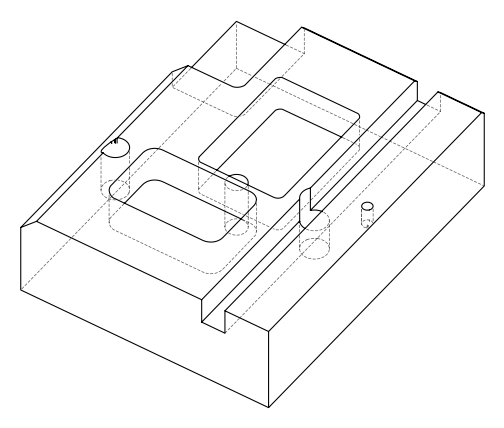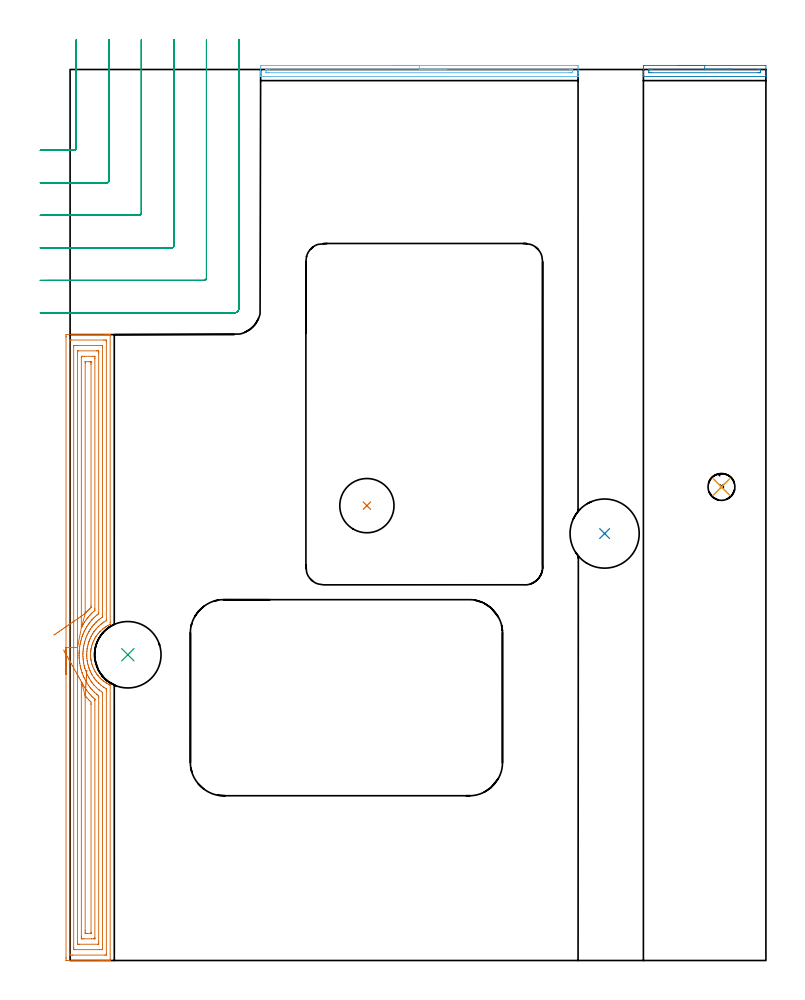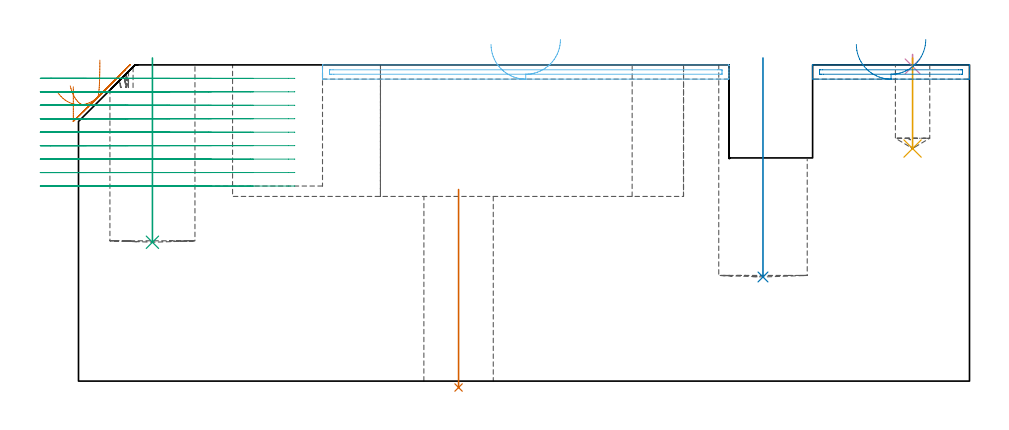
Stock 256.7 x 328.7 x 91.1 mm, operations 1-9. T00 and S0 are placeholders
(PLAN: 12 operations, 8 tool changes, 87.1 min)
(1 INDEXABLE_INSERT_DRILL_THROUGH_HOLE_FROM_SOLID | STEP1HOLE | NXT0302_011 | 0.24 min | 28591 mm3)
(2 INDEXABLE_INSERT_DRILL_BLIND_HOLE_FROM_SOLID | STEP1POCKET | NXT0302_022 | 0.25 min | 31028 mm3)
(3 INDEXABLE_INSERT_DRILL_BLIND_HOLE_FROM_SOLID_1 | STEP1POCKET_2 | NXT0302_020 | 0.21 min | 23937 mm3)
(4 SPOT_DRILL | STEP1POCKET_1 | NXT0321_9005460120000 | 0.03 min | 2 mm3)
(5 DRILL_BLIND_HOLE_INTO_CENTER | STEP1POCKET_1 | UGT0301_494 | 0.11 min | 1698 mm3)
(6 AREA_MILL | FG_CHAMFER_SURFACE | UGT0205_001 | 2.04 min | 1032 mm3)
(7 AREA_MILL_1 | FG_CHAMFER_SURFACE_1 | UGT0205_001 | 11.36 min | 31311 mm3)
(8 AREA_MILL_2 | FG_CHAMFER_SURFACE_2 | UGT0205_001 | 0.89 min | 406 mm3)
(9 MILL_CORNER_NOTCH_RECTANGULAR | CORNER_NOTCH_RECTANGULAR | NXT0201_012 | Follow Part, ap 4, ae 75% | 13.7 min | 238237 mm3)
(10 MILL_RECTANGULAR_POCKET | POCKET_RECTANGULAR_STRAIGHT | NXT0201_011 | Follow Part, ap 3, ae 75% | 33.29 min | 403320 mm3)
(11 MILL_RECTANGULAR_POCKET_1 | POCKET_RECTANGULAR_STRAIGHT_1 | NXT0201_012 | Follow Part, ap 4, ae 75% | 14.33 min | 310531 mm3)
(12 MILL_RECTANGULAR_SLOT | SLOT_RECTANGULAR | NXT0201_012 | Follow Part, ap 4, ae 75% | 10.63 min | 199462 mm3)
(TOOL NXT0302_011 | Index. Insert Drill 20mm [880-D2000L25-05] | D20 PA176 FL100 Z2)
(TOOL NXT0302_022 | Index. Insert Drill 25.5mm [880-D2550L25-03] | D25.5 PA176 FL77 Z2)
(TOOL NXT0302_020 | Index. Insert Drill 24.5mm [880-D2450L25-03] | D24.5 PA176 FL74 Z2)
(TOOL NXT0321_9005460120000 | NC Spot Drill, 142deg, 12mm, Carbide, Uncoated | D12 PA142 FL30 Z2)
(TOOL UGT0301_494 | Carbide Drill 9.9 mm | D9.9 PA118 FL87 Z2)
(TOOL UGT0205_001 | Chamfer Mill 20 x 3 x 45 deg. | D20 FL50 Z2)
(TOOL NXT0201_012 | ENDMILL 16mm [2P460-1600-NA 1630] | D16 FL38 Z6)
(TOOL NXT0201_011 | ENDMILL 12mm [2P460-1200-NA 1630] | D12 FL38 Z6)
(OP 1 INDEXABLE_INSERT_DRILL_THROUGH_HOLE_FROM_SOLID)
G17 G21 G94 G90
T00 M6
G54
G17 G0 G90 X109.5 Y167.8 S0 M3
G43 Z101.1 H1
G94 G81 G98 Z-1.849 F250. R55.2
G80
M5
M2
(OP 2 INDEXABLE_INSERT_DRILL_BLIND_HOLE_FROM_SOLID)
G17 G21 G94 G90
T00 M6
G54
G17 G0 G90 X197.2 Y157.5 S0 M3
G43 Z101.1 H1
G94 G81 G98 Z30. F250. R93.1
G80
M5
M2
(OP 3 INDEXABLE_INSERT_DRILL_BLIND_HOLE_FROM_SOLID_1)
G17 G21 G94 G90
T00 M6
G54
G17 G0 G90 X21.3 Y112.8 S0 M3
G43 Z101.1 H1
G94 G81 G98 Z40. F250. R93.1
G80
M5
M2
(OP 4 SPOT_DRILL)
G17 G21 G94 G90
T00 M6
G54
G17 G0 G90 X240.3 Y174.7 S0 M3
G43 Z101.1 H0
G94 G81 G98 Z90.674 F250. R94.1
G80
M5
M2
(OP 5 DRILL_BLIND_HOLE_INTO_CENTER)
G17 G21 G94 G90
T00 M6
G54
G17 G0 G90 X240.3 Y174.7 S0 M3
G43 Z101.1 H0
G94 G81 G98 Z67. F250. R93.1
G80
M5
M2
(OP 6 AREA_MILL)
G17 G21 G94 G90
T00 M6
G54
G17 G0 G90 X118.85 Y330.2 S1061 M3
G43 Z101.1 H0
Z97.
G94 G1 X118.888 Z96.128 F250.
X119.002 Z95.263
X119.191 Z94.412
X119.453 Z93.58
X119.787 Z92.774
X120.19 Z92.
X120.658 Z91.264
X121.19 Z90.572
X121.779 Z89.929
X122.422 Z89.34
X123.114 Z88.808
X123.85 Z88.34
X124.624 Z87.937
X125.43 Z87.603
X126.262 Z87.341
X127.113 Z87.152
X127.978 Z87.038
X128.85 Z87.
X186.806
X187.118 Y330.198
X187.39 Y330.192 Z87.003
X187.4 Y329.892 Z87.302
Y329.311 Z87.887
Y329.021 Z88.175
Y328.439 Z88.757
Y328.15 Z89.046
Y327.571 Z89.628
Y327.279 Z89.92
Y326.304 Z90.895
X187.398 Y326.201 Z90.991
X187.39 Y326.103 Z91.088
X187.252 Y326.1 Z91.1
X70.448
X70.31 Y326.103 Z91.088
X70.302 Y326.201 Z90.991
X70.3 Y326.304 Z90.895
Y327.279 Z89.92
Y327.571 Z89.628
Y328.15 Z89.046
Y328.439 Z88.757
Y329.021 Z88.175
Y329.311 Z87.887
X70.304 Y329.892 Z87.302
X70.31 Y330.192 Z87.003
X70.582 Y330.198 Z87.
X70.894 Y330.2
X128.85
Y328.786 Z88.414
X184.372
X185.023 Y328.784 Z88.416
X185.267 Y328.782 Z88.418
X185.36 Y328.779 Z88.421
X185.391 Y328.771 Z88.429
X185.393 Y328.754 Z88.446
X185.398 Y328.654 Z88.546
X185.399 Y328.15 Z89.05
Y327.782 Z89.418
X185.395 Y327.659 Z89.541
X185.39 Y327.561 Z89.639
X185.38 Y327.521 Z89.679
X185.347 Y327.52 Z89.68
X185.023 Y327.516 Z89.684
X184.781 Y327.515 Z89.685
X184.131 Y327.514 Z89.686
X73.328
X72.677 Y327.516 Z89.684
X72.433 Y327.518 Z89.682
X72.34 Y327.521 Z89.679
X72.309 Y327.529 Z89.671
X72.307 Y327.546 Z89.654
X72.302 Y327.646 Z89.554
X72.3 Y328.15 Z89.05
X72.301 Y328.518 Z88.682
X72.305 Y328.641 Z88.559
X72.31 Y328.739 Z88.461
X72.32 Y328.779 Z88.421
X72.353 Y328.78 Z88.42
X72.677 Y328.784 Z88.416
X72.919 Y328.785 Z88.415
X73.569 Y328.786 Z88.414
X128.85
X129.722 Z88.452
X130.586 Z88.566
X131.438 Z88.755
X132.27 Z89.017
X133.076 Z89.351
X133.85 Z89.754
X134.586 Z90.223
X135.278 Z90.754
X135.921 Z91.343
X136.51 Z91.986
X137.042 Z92.678
X137.51 Z93.414
X137.913 Z94.188
X138.247 Z94.994
X138.509 Z95.826
X138.698 Z96.678
X138.812 Z97.543
X138.85 Z98.414
G0 Z101.1
M5
M2
(OP 7 AREA_MILL_1)
G17 G21 G94 G90
T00 M6
G54
G17 G0 G90 X-1.5 Y105.45 S1061 M3
G43 Z101.1 H0
Z84.8
G94 G1 Y105.488 Z83.928 F250.
Y105.602 Z83.064
Y105.791 Z82.212
Y106.053 Z81.38
Y106.387 Z80.574
Y106.79 Z79.8
Y107.258 Z79.064
Y107.79 Z78.372
Y108.379 Z77.729
Y109.022 Z77.14
Y109.714 Z76.608
Y110.45 Z76.14
Y111.224 Z75.737
Y112.03 Z75.403
Y112.862 Z75.141
Y113.714 Z74.952
Y114.578 Z74.838
Y115.45 Z74.8
Y229.966
X-1.499 Y230.278 Z74.801
X-1.494 Y230.854 Z74.804
X-1.492 Y230.892 Z74.806
X-0.92 Y230.9 Z75.377
X11.548 Z87.843
X12.981 Z89.277
X13.33 Z89.625
X14.027 Z90.326
X14.347 Z90.646
X14.749 Y230.893 Z91.041
X14.797 Y230.89 Z91.088
X14.8 Y230.725 Z91.1
Y124.833
X14.793 Y123.981 Z91.093
X14.666 Y123.919 Z90.964
X13.91 Y123.53 Z90.209
X13.494 Y123.293 Z89.791
X13.33 Y123.192 Z89.625
X13.114 Y123.06 Z89.414
X13.081 Y123.04 Z89.381
X13.025 Y123.002 Z89.323
X12.884 Y122.901 Z89.18
X12.667 Y122.748 Z88.966
X12.577 Y122.684 Z88.877
X12.138 Y122.352 Z88.437
X11.994 Y122.233 Z88.292
X11.889 Y122.147 Z88.187
X11.253 Y121.565 Z87.55
X11.103 Y121.414 Z87.398
X10.941 Y121.254 Z87.239
X10.549 Y120.812 Z86.846
X10.366 Y120.606 Z86.665
X10.167 Y120.361 Z86.466
X9.841 Y119.918 Z86.139
X9.767 Y119.812 Z86.065
X9.528 Y119.468 Z85.826
X9.48 Y119.396 Z85.778
X9.236 Y118.988 Z85.533
X9.052 Y118.659 Z85.352
X9.005 Y118.575 Z85.305
X8.787 Y118.131 Z85.085
X8.656 Y117.868 Z84.956
X8.593 Y117.741 Z84.893
X8.568 Y117.684 Z84.868
X8.55 Y117.64 Z84.85
X8.39 Y117.237 Z84.687
X8.225 Y116.79 Z84.523
X8.081 Y116.344 Z84.38
X7.96 Y115.897 Z84.256
X7.901 Y115.642 Z84.199
X7.859 Y115.45 Z84.154
X7.783 Y115.123 Z84.082
X7.756 Y115.003 Z84.055
X7.707 Y114.752 Z84.007
X7.646 Y114.25 Z83.943
X7.638 Y114.178 Z83.934
X7.63 Y114.111 Z83.924
X7.611 Y113.904 Z83.905
X7.588 Y113.664 Z83.883
X7.566 Y113.218 Z83.855
X7.553 Y112.771 Z83.847
X7.555 Y112.714 Z83.849
X7.556 Y112.669
X7.559 Y112.608 Z83.848
X7.561 Y112.508 Z83.853
X7.567 Y112.325 Z83.857
X7.587 Y111.929 Z83.885
X7.59 Y111.878 Z83.888
X7.634 Y111.429 Z83.927
X7.667 Y111.139 Z83.966
X7.685 Y111.008 Z83.985
X7.707 Y110.848 Z84.007
X7.771 Y110.512 Z84.07
X7.862 Y110.092 Z84.158
X7.928 Y109.816 Z84.227
X7.97 Y109.646 Z84.269
X8.105 Y109.18 Z84.404
X8.209 Y108.865 Z84.506
X8.245 Y108.753 Z84.543
X8.412 Y108.305 Z84.711
X8.596 Y107.854 Z84.894
X8.877 Y107.292 Z85.174
X9.041 Y106.961 Z85.339
X9.121 Y106.816 Z85.421
X9.251 Y106.583 Z85.551
X9.357 Y106.408 Z85.656
X9.48 Y106.205 Z85.779
X9.566 Y106.075 Z85.864
X9.767 Y105.788 Z86.066
X9.882 Y105.624 Z86.181
X10.171 Y105.236 Z86.471
X10.212 Y105.182 Z86.511
X10.244 Y105.142 Z86.543
X10.366 Y104.993 Z86.665
X10.996 Y104.289 Z87.293
X11.103 Y104.181 Z87.4
X11.253 Y104.031 Z87.55
X11.627 Y103.684 Z87.925
X11.873 Y103.467 Z88.173
X11.954 Y103.396 Z88.254
X12.138 Y103.247 Z88.438
X12.439 Y103.02 Z88.738
X12.577 Y102.916 Z88.876
X13.025 Y102.599 Z89.323
X13.169 Y102.503 Z89.467
X13.33 Y102.405 Z89.628
X13.537 Y102.279 Z89.836
X13.684 Y102.195 Z89.983
X13.91 Y102.066 Z90.21
X14.171 Y101.93 Z90.471
X14.351 Y101.836 Z90.651
X14.567 Y101.731 Z90.865
X14.666 Y101.683 Z90.961
X14.791 Y101.62 Z91.09
X14.795 Y101.611 Z91.094
X14.8 Y101.599 Z91.1
Y0.175
X14.797 Y0.01 Z91.088
X14.75 Y0.007 Z91.041
X14.346 Y0. Z90.646
X14.026 Z90.326
X13.33 Z89.625
X12.091 Z88.388
X11.548 Z87.843
X10.929 Z87.224
X-0.92 Y0.001 Z75.377
X-1.153 Y0.003 Z75.145
X-1.492 Y0.008 Z74.806
X-1.494 Y0.046 Z74.804
X-1.499 Y0.622 Z74.801
X-1.5 Y1.203 Z74.8
Y115.45
X-0.086 Z76.214
Y228.547
X-0.085 Y228.604 Z76.215
X-0.081 Y228.716 Z76.219
X-0.074 Y228.89 Z76.226
X-0.03 Y228.892 Z76.27
X0.455 Y228.899 Z76.755
X12.439 Z88.739
X12.925 Y228.897 Z89.225
X13.33 Y228.89 Z89.63
X13.379 Y228.877 Z89.679
X13.386 Y228.491 Z89.686
X13.385 Y125.614 Z89.685
X13.383 Y125.501 Z89.683
X13.38 Y125.427 Z89.68
X13.376 Y125.392 Z89.676
X13.37 Y125.386 Z89.67
X13.33 Y125.359 Z89.63
X12.454 Y124.833 Z88.754
X12.443 Y124.825 Z88.743
X11.929 Y124.451 Z88.229
X11.548 Y124.169 Z87.848
X11.419 Y124.069 Z87.719
X11.26 Y123.939 Z87.56
X10.94 Y123.656 Z87.24
X10.658 Y123.399 Z86.958
X10.476 Y123.228 Z86.776
X10.288 Y123.046 Z86.588
X10.034 Y122.778 Z86.334
X9.767 Y122.486 Z86.067
X9.611 Y122.309 Z85.911
X9.476 Y122.152 Z85.776
X9.209 Y121.819 Z85.509
X8.877 Y121.379 Z85.177
X8.826 Y121.309 Z85.126
X8.79 Y121.258 Z85.09
X8.466 Y120.777 Z84.766
X8.215 Y120.365 Z84.515
X7.986 Y119.966 Z84.286
X7.815 Y119.643 Z84.115
X7.727 Y119.471 Z84.027
X7.521 Y119.044 Z83.821
X7.305 Y118.578 Z83.605
X7.268 Y118.491 Z83.568
X7.243 Y118.43 Z83.543
X7.095 Y118.051 Z83.395
X6.998 Y117.782 Z83.298
X6.964 Y117.684 Z83.264
X6.781 Y117.106 Z83.081
X6.694 Y116.79 Z82.994
X6.594 Y116.4 Z82.894
X6.48 Y115.897 Z82.78
X6.401 Y115.542 Z82.701
X6.319 Y115.118 Z82.619
X6.31 Y115.056 Z82.61
X6.303 Y115.003 Z82.603
X6.292 Y114.915 Z82.592
X6.205 Y114.155 Z82.505
X6.201 Y114.113 Z82.501
X6.15 Y113.271 Z82.45
X6.148 Y113.216 Z82.448
X6.143 Y112.804 Z82.443
X6.148 Y112.38 Z82.448
X6.15 Y112.322 Z82.45
X6.205 Y111.429 Z82.505
X6.311 Y110.535 Z82.611
X6.318 Y110.478 Z82.618
X6.33 Y110.41 Z82.63
X6.486 Y109.642 Z82.786
X6.571 Y109.274 Z82.871
X6.709 Y108.748 Z83.009
X6.928 Y108.022 Z83.228
X6.986 Y107.854 Z83.286
X7.095 Y107.553 Z83.395
X7.261 Y107.127 Z83.561
X7.289 Y107.058 Z83.589
X7.331 Y106.961 Z83.631
X7.531 Y106.524 Z83.831
X7.761 Y106.067 Z84.061
X7.986 Y105.636 Z84.286
X8.188 Y105.275 Z84.488
X8.248 Y105.174 Z84.548
X8.729 Y104.428 Z85.029
X8.833 Y104.28 Z85.133
X8.877 Y104.221 Z85.177
X9.235 Y103.749 Z85.535
X9.533 Y103.386 Z85.833
X9.767 Y103.124 Z86.067
X10.352 Y102.493 Z86.652
X10.658 Y102.201 Z86.958
X11.34 Y101.599 Z87.64
X11.548 Y101.436 Z87.848
X12.197 Y100.949 Z88.497
X12.439 Y100.781 Z88.739
X12.552 Y100.706 Z88.852
X13.33 Y100.231 Z89.63
X13.379 Y100.2 Z89.679
X13.386 Y99.812 Z89.686
Y2.353
X13.385 Y2.296 Z89.685
X13.381 Y2.184 Z89.681
X13.374 Y2.01 Z89.674
X13.33 Y2.008 Z89.63
X12.845 Y2.001 Z89.145
X0.861 Z77.161
X0.375 Y2.003 Z76.675
X-0.03 Y2.01 Z76.27
X-0.079 Y2.023 Z76.221
X-0.086 Y2.409 Z76.214
Y115.45
X1.328 Z77.628
X1.329 Y226.704 Z77.629
X1.33 Y226.81 Z77.63
X1.333 Y226.862 Z77.633
X1.335 Y226.881 Z77.635
X1.362 Y226.89 Z77.662
X1.559 Y226.898 Z77.859
X1.752 Y226.899 Z78.052
X2.447 Y226.9 Z78.747
X11.548 Y226.899 Z87.848
X11.744 Y226.897 Z88.044
X11.874 Y226.892 Z88.174
X11.965 Y226.887 Z88.265
X11.967 Y226.845 Z88.267
X11.969 Y226.704 Z88.269
X11.971 Y226.28 Z88.271
Y127.514
X11.97 Y127.091 Z88.27
X11.967 Y126.855 Z88.267
X11.965 Y126.74 Z88.265
X11.955 Y126.718 Z88.255
X11.548 Y126.426 Z87.848
X11.148 Y126.129 Z87.448
X10.658 Y125.761 Z86.958
X10.639 Y125.746 Z86.939
X10.615 Y125.726 Z86.915
X10.166 Y125.327 Z86.466
X9.767 Y124.969 Z86.067
X9.697 Y124.903 Z85.997
X9.624 Y124.833 Z85.924
X9.257 Y124.451 Z85.557
X8.877 Y124.041 Z85.177
X8.828 Y123.988 Z85.128
X8.786 Y123.939 Z85.086
X8.422 Y123.502 Z84.722
X8.062 Y123.046 Z84.362
X8.029 Y123.002 Z84.329
X7.986 Y122.943 Z84.286
X7.661 Y122.478 Z83.961
X7.439 Y122.152 Z83.739
X7.306 Y121.941 Z83.606
X7.095 Y121.596 Z83.395
X6.972 Y121.382 Z83.272
X6.904 Y121.258 Z83.204
X6.662 Y120.799 Z82.962
X6.443 Y120.365 Z82.743
X6.365 Y120.204 Z82.665
X6.205 Y119.861 Z82.505
X6.087 Y119.59 Z82.387
X6.038 Y119.471 Z82.338
X5.837 Y118.947 Z82.137
X5.701 Y118.578 Z82.001
X5.606 Y118.285 Z81.906
X5.418 Y117.684 Z81.718
X5.395 Y117.603 Z81.695
X5.314 Y117.301 Z81.614
X5.215 Y116.89 Z81.515
X5.192 Y116.79 Z81.492
X5.055 Y116.156 Z81.355
X5.005 Y115.897 Z81.305
X4.922 Y115.396 Z81.222
X4.875 Y115.003 Z81.175
X4.83 Y114.596 Z81.13
X4.788 Y114.11 Z81.088
X4.765 Y113.766 Z81.065
X4.738 Y113.216 Z81.038
X4.731 Y112.908 Z81.031
X4.739 Y112.322 Z81.039
X4.755 Y111.989 Z81.055
X4.792 Y111.429 Z81.092
X4.825 Y111.026 Z81.125
X4.883 Y110.535 Z81.183
X4.949 Y110.008 Z81.249
X5.018 Y109.642 Z81.318
X5.167 Y108.896 Z81.467
X5.201 Y108.748 Z81.501
X5.314 Y108.294 Z81.614
X5.438 Y107.854 Z81.738
X5.491 Y107.677 Z81.791
X5.723 Y106.961 Z82.023
X5.967 Y106.305 Z82.267
X6.066 Y106.067 Z82.366
X6.205 Y105.747 Z82.505
X6.479 Y105.174 Z82.779
X6.751 Y104.625 Z83.051
X6.941 Y104.28 Z83.241
X7.095 Y104.009 Z83.395
X7.491 Y103.386 Z83.791
X7.687 Y103.089 Z83.987
X7.986 Y102.664 Z84.286
X8.113 Y102.493 Z84.413
X8.571 Y101.906 Z84.871
X8.841 Y101.599 Z85.141
X8.877 Y101.561 Z85.177
X9.691 Y100.706 Z85.991
X9.767 Y100.633 Z86.067
X10.492 Y99.979 Z86.792
X10.658 Y99.839 Z86.958
X10.691 Y99.812 Z86.991
X11.548 Y99.18 Z87.848
X11.901 Y98.918 Z88.201
X11.965 Y98.86 Z88.265
X11.967 Y98.812 Z88.267
X11.969 Y98.706 Z88.269
X11.971 Y98.494 Z88.271
Y4.196
X11.97 Y4.09 Z88.27
X11.967 Y4.038 Z88.267
X11.965 Y4.019 Z88.265
X11.938 Y4.01 Z88.238
X11.741 Y4.002 Z88.041
X11.548 Y4.001 Z87.848
X10.853 Y4. Z87.153
X1.752 Y4.001 Z78.052
X1.556 Y4.003 Z77.856
X1.426 Y4.008 Z77.726
X1.335 Y4.013 Z77.635
X1.333 Y4.055 Z77.633
X1.331 Y4.196 Z77.631
X1.329 Y4.62 Z77.629
X1.328 Y115.45 Z77.628
X2.743 Z79.043
Y224.023
X2.745 Y224.814 Z79.045
X2.747 Y224.868 Z79.047
X2.749 Y224.888 Z79.049
X2.769 Y224.891 Z79.069
X2.877 Y224.896 Z79.177
X3.096 Y224.899 Z79.396
X9.767 Y224.9 Z86.067
X10.211 Y224.899 Z86.511
X10.424 Y224.896 Z86.724
X10.53 Y224.892 Z86.83
X10.551 Y224.89 Z86.851
X10.553 Y224.874 Z86.853
X10.555 Y224.833 Z86.855
X10.557 Y224.124 Z86.857
Y224.023
X10.556 Y128.407 Z86.856
X10.551 Y128.012 Z86.851
X10.55 Y127.967 Z86.85
X10.52 Y127.94 Z86.82
X10.458 Y127.888 Z86.758
X10.361 Y127.811 Z86.661
X9.979 Y127.514 Z86.279
X9.863 Y127.417 Z86.163
X9.767 Y127.335 Z86.067
X9.389 Y126.999 Z85.689
X8.967 Y126.62 Z85.267
X8.92 Y126.576 Z85.22
X8.877 Y126.533 Z85.177
X8.48 Y126.124 Z84.78
X8.104 Y125.726 Z84.404
X8.048 Y125.664 Z84.348
X7.986 Y125.593 Z84.286
X7.639 Y125.181 Z83.939
X7.35 Y124.833 Z83.65
X7.238 Y124.69 Z83.538
X7.095 Y124.501 Z83.395
X6.86 Y124.176 Z83.16
X6.692 Y123.939 Z82.992
X6.495 Y123.648 Z82.795
X6.205 Y123.203 Z82.505
X6.144 Y123.106 Z82.444
X6.108 Y123.046 Z82.408
X5.821 Y122.537 Z82.121
X5.609 Y122.152 Z81.909
X5.507 Y121.958 Z81.807
X5.314 Y121.577 Z81.614
X5.21 Y121.363 Z81.51
X5.161 Y121.258 Z81.461
X4.933 Y120.747 Z81.233
X4.774 Y120.365 Z81.074
X4.675 Y120.113 Z80.975
X4.429 Y119.471 Z80.729
X4.423 Y119.457 Z80.723
X4.216 Y118.786 Z80.516
X4.155 Y118.578 Z80.455
X4.019 Y118.09 Z80.319
X3.917 Y117.684 Z80.217
X3.843 Y117.373 Z80.143
X3.712 Y116.79 Z80.012
X3.682 Y116.641 Z79.982
X3.546 Y115.897 Z79.846
X3.544 Y115.886 Z79.844
X3.533 Y115.818 Z79.833
X3.448 Y115.088 Z79.748
X3.439 Y115.003 Z79.739
X3.385 Y114.413 Z79.685
X3.373 Y114.27 Z79.673
X3.363 Y114.11 Z79.663
X3.334 Y113.589 Z79.634
X3.326 Y113.424 Z79.626
X3.32 Y113.216 Z79.62
X3.318 Y113.046 Z79.618
X3.319 Y112.537 Z79.619
X3.324 Y112.322 Z79.624
X3.347 Y111.767 Z79.647
X3.355 Y111.608 Z79.655
X3.368 Y111.429 Z79.668
X3.421 Y110.751 Z79.721
X3.432 Y110.637 Z79.732
X3.443 Y110.535 Z79.743
X3.533 Y109.788 Z79.833
X3.552 Y109.642 Z79.852
X3.555 Y109.619 Z79.855
X3.726 Y108.748 Z80.026
X3.776 Y108.504 Z80.076
X3.929 Y107.854 Z80.229
X4.07 Y107.316 Z80.37
X4.174 Y106.961 Z80.474
X4.423 Y106.15 Z80.723
X4.451 Y106.067 Z80.751
X4.467 Y106.024 Z80.767
X4.8 Y105.174 Z81.1
X5.084 Y104.511 Z81.384
X5.193 Y104.28 Z81.493
X5.314 Y104.032 Z81.614
X5.647 Y103.386 Z81.947
X6.052 Y102.646 Z82.352
X6.149 Y102.493 Z82.449
X6.205 Y102.407 Z82.505
X6.741 Y101.599 Z83.041
X7.095 Y101.106 Z83.395
X7.405 Y100.706 Z83.705
X7.663 Y100.385 Z83.963
X7.986 Y100.016 Z84.286
X8.171 Y99.812 Z84.471
X8.877 Y99.076 Z85.177
X9.039 Y98.918 Z85.339
X9.767 Y98.268 Z86.067
X9.897 Y98.155 Z86.197
X10.055 Y98.025 Z86.355
X10.55 Y97.622 Z86.85
X10.556 Y97.233 Z86.856
X10.557 Y97.131 Z86.857
Y6.877
X10.555 Y6.086 Z86.855
X10.553 Y6.032 Z86.853
X10.551 Y6.012 Z86.851
X10.531 Y6.009 Z86.831
X10.422 Y6.004 Z86.722
X10.204 Y6.001 Z86.504
X3.533 Y6. Z79.833
X3.089 Y6.001 Z79.389
X2.876 Y6.004 Z79.176
X2.77 Y6.008 Z79.07
X2.749 Y6.01 Z79.049
X2.747 Y6.026 Z79.047
X2.745 Y6.067 Z79.045
X2.743 Y6.776 Z79.043
Y6.877
Y115.45
X4.164 Y122.774 Z80.464
X4.16 Y122.91 Z80.46
X4.158 Y123.046 Z80.458
X4.157 Y123.194 Z80.457
Y123.313
Y222.503
X4.159 Y222.771 Z80.459
X4.161 Y222.847 Z80.461
X4.164 Y222.886 Z80.464
X4.177 Y222.89 Z80.477
X4.258 Y222.895 Z80.558
X4.423 Y222.898 Z80.723
X4.652 Y222.9 Z80.952
X5.314 Z81.614
X8.215 Z84.515
X8.877 Y222.899 Z85.177
X9.109 Y222.897 Z85.409
X9.135 Y222.89 Z85.435
X9.138 Y222.885 Z85.438
X9.14 Y222.865 Z85.44
X9.143 Y222.236 Z85.443
Y221.969
Y129.927
X9.14 Y129.301 Z85.44
X9.138 Y129.212 Z85.438
X9.135 Y129.147 Z85.435
X9.082 Y129.098 Z85.382
X8.877 Y128.911 Z85.177
X8.612 Y128.673 Z84.912
X8.318 Y128.407 Z84.618
X8.147 Y128.246 Z84.447
X7.986 Y128.088 Z84.286
X7.702 Y127.798 Z84.002
X7.429 Y127.514 Z83.729
X7.269 Y127.339 Z83.569
X7.095 Y127.144 Z83.395
X6.853 Y126.863 Z83.153
X6.648 Y126.62 Z82.948
X6.45 Y126.374 Z82.75
X6.205 Y126.06 Z82.505
X6.062 Y125.87 Z82.362
X5.957 Y125.726 Z82.257
X5.692 Y125.347 Z81.992
X5.337 Y124.833 Z81.637
X5.328 Y124.819 Z81.628
X5.314 Y124.797 Z81.614
X4.992 Y124.262 Z81.292
X4.801 Y123.939 Z81.101
X4.665 Y123.697 Z80.965
X4.423 Y123.256 Z80.723
X4.257 Y122.937 Z80.557
X4.222 Y122.874 Z80.522
X4.164 Y122.774 Z80.464
X5.577 Y127.983 Z81.877
X5.576 Y128.019 Z81.876
X5.573 Y128.148 Z81.873
X5.571 Y128.407 Z81.871
Y128.604
Y220.449
X5.573 Y220.767 Z81.873
X5.575 Y220.846 Z81.875
X5.578 Y220.882 Z81.878
X5.583 Y220.89 Z81.883
X5.605 Y220.893 Z81.905
X5.756 Y220.899 Z82.056
X7.095 Z83.395
X7.539 Y220.897 Z83.839
X7.695 Y220.89 Z83.995
X7.722 Y220.881 Z84.022
X7.724 Y220.828 Z84.024
X7.727 Y220.708 Z84.027
X7.728 Y220.449 Z84.028
X7.729 Y219.813 Z84.029
Y131.088
X7.727 Y130.455 Z84.027
X7.724 Y130.324 Z84.024
X7.722 Y130.264 Z84.022
X7.658 Y130.195 Z83.958
X7.372 Y129.917 Z83.672
X7.095 Y129.647 Z83.395
X6.923 Y129.474 Z83.223
X6.756 Y129.301 Z83.056
X6.491 Y129.014 Z82.791
X6.205 Y128.698 Z82.505
X6.068 Y128.544 Z82.368
X5.95 Y128.407 Z82.25
X5.659 Y128.062 Z81.959
X5.632 Y128.032 Z81.932
X5.596 Y127.996 Z81.896
X5.577 Y127.983 Z81.877
X5.003 Y127.589 Z81.352
X4.393 Y127.171 Z80.89
X3.752 Y126.731 Z80.494
X3.085 Y126.274 Z80.167
X2.397 Y125.802 Z79.911
X1.693 Y125.319 Z79.73
X0.979 Y124.83 Z79.623
X0.26 Y124.337 Z79.593
X-0.458 Y123.844 Z79.638
X-1.171 Y123.355 Z79.759
X-1.872 Y122.875 Z79.955
X-2.556 Y122.405 Z80.225
X-3.219 Y121.951 Z80.565
X-3.854 Y121.515 Z80.975
X-4.457 Y121.101 Z81.45
X-5.024 Y120.713 Z81.987
X-5.551 Y120.352 Z82.582
X-6.032 Y120.021 Z83.23
G0 X-2.378 Y114.509 Z85.054
G1 X-2.174 Y114.145 Z84.287
X-1.938 Y113.724 Z83.56
X-1.673 Y113.25 Z82.878
X-1.379 Y112.726 Z82.246
X-1.059 Y112.155 Z81.669
X-0.715 Y111.543 Z81.15
X-0.351 Y110.894 Z80.695
X0.031 Y110.212 Z80.307
X0.428 Y109.504 Z79.988
X0.837 Y108.774 Z79.741
X1.255 Y108.028 Z79.568
X1.679 Y107.272 Z79.47
X2.106 Y106.512 Z79.448
X2.531 Y105.752 Z79.503
X2.953 Y105. Z79.633
X3.368 Y104.26 Z79.837
X3.772 Y103.539 Z80.115
X4.163 Y102.841 Z80.463
X4.224 Y102.734 Z80.524
X4.274 Y102.643 Z80.574
X4.351 Y102.493 Z80.651
X4.423 Y102.356 Z80.723
X4.842 Y101.599 Z81.142
X5.014 Y101.299 Z81.314
X5.314 Y100.823 Z81.614
X5.39 Y100.706 Z81.69
X5.535 Y100.484 Z81.835
X6.009 Y99.812 Z82.309
X6.205 Y99.549 Z82.505
X6.701 Y98.918 Z83.001
X7.095 Y98.463 Z83.395
X7.503 Y98.025 Z83.803
X7.986 Y97.521 Z84.286
X8.394 Y97.131 Z84.694
X8.877 Y96.689 Z85.177
X9.113 Y96.471 Z85.413
X9.136 Y96.441 Z85.436
X9.139 Y96.397 Z85.439
X9.142 Y96.327 Z85.442
X9.143 Y96.237 Z85.443
Y95.97
Y8.397
X9.141 Y8.129 Z85.441
X9.139 Y8.053 Z85.439
X9.136 Y8.014 Z85.436
X9.123 Y8.01 Z85.423
X9.042 Y8.005 Z85.342
X8.877 Y8.002 Z85.177
X8.648 Y8. Z84.948
X7.986 Z84.286
X5.085 Z81.385
X4.423 Y8.001 Z80.723
X4.191 Y8.003 Z80.491
X4.165 Y8.01 Z80.465
X4.162 Y8.015 Z80.462
X4.16 Y8.035 Z80.46
X4.157 Y8.664 Z80.457
Y8.932
Y102.493
X4.158 Y102.613 Z80.458
X4.16 Y102.757 Z80.46
X4.163 Y102.841 Z80.463
X5.577 Y97.625 Z81.877
X5.607 Y97.592 Z81.907
X5.772 Y97.402 Z82.072
X6.006 Y97.131 Z82.306
X6.205 Y96.91 Z82.505
X6.827 Y96.237 Z83.127
X6.959 Y96.1 Z83.259
X7.095 Y95.962 Z83.395
X7.722 Y95.344 Z84.022
X7.727 Y94.71 Z84.027
X7.728 Y94.45 Z84.028
X7.729 Y10.451 Z84.029
X7.727 Y10.133 Z84.027
X7.725 Y10.054 Z84.025
X7.722 Y10.018 Z84.022
X7.717 Y10.01 Z84.017
X7.695 Y10.007 Z83.995
X7.544 Y10.001 Z83.844
X6.205 Z82.505
X5.761 Y10.003 Z82.061
X5.605 Y10.01 Z81.905
X5.578 Y10.019 Z81.878
X5.576 Y10.072 Z81.876
X5.573 Y10.192 Z81.873
X5.572 Y10.451 Z81.872
X5.571 Y11.087 Z81.871
X5.572 Y97.131 Z81.872
X5.574 Y97.539 Z81.874
X5.575 Y97.597 Z81.875
X5.577 Y97.625 Z81.877
X5.63 Y98.491 Z81.969
X5.683 Y99.345 Z82.136
X5.735 Y100.182 Z82.377
X5.786 Y100.995 Z82.69
X5.834 Y101.777 Z83.073
X5.88 Y102.523 Z83.523
X5.924 Y103.227 Z84.036
X5.965 Y103.884 Z84.609
X6.002 Y104.488 Z85.237
X6.036 Y105.036 Z85.915
X6.066 Y105.522 Z86.639
X6.092 Y105.944 Z87.402
X6.114 Y106.297 Z88.199
X6.132 Y106.58 Z89.024
X6.145 Y106.79 Z89.871
X6.153 Y106.926 Z90.733
X6.157 Y106.986 Z91.603
X6.156 Y106.97 Z92.475
G0 Z101.1
M5
M2
(OP 8 AREA_MILL_2)
G17 G21 G94 G90
T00 M6
G54
G17 G0 G90 X224.1 Y330.2 S1061 M3
G43 Z101.1 H0
Z97.
G94 G1 X224.138 Z96.128 F250.
X224.252 Z95.263
X224.441 Z94.412
X224.703 Z93.58
X225.037 Z92.774
X225.44 Z92.
X225.908 Z91.264
X226.44 Z90.572
X227.029 Z89.929
X227.672 Z89.34
X228.364 Z88.808
X229.1 Z88.34
X229.874 Z87.937
X230.68 Z87.603
X231.512 Z87.341
X232.364 Z87.152
X233.228 Z87.038
X234.1 Z87.
X256.208
X256.496 Y330.197 Z87.003
X256.699 Y330.192 Z87.006
X256.7 Y329.119 Z88.08
Y326.408 Z90.791
X256.698 Y326.166 Z91.032
X256.69 Y326.104 Z91.092
X256.65 Y326.1 Z91.1
X211.55
X211.51 Y326.104 Z91.091
X211.5 Y326.169 Z91.029
Y329.99 Z87.209
X211.501 Y330.192 Z87.006
X211.706 Y330.2 Z87.
X234.1
Y328.786 Z88.414
X253.795 Y328.785 Z88.415
X254.44 Y328.783 Z88.417
X254.685 Y328.779 Z88.421
X254.69 Y328.775 Z88.425
X254.697 Y328.767 Z88.433
X254.699 Y328.15 Z89.05
X254.7 Y327.894 Z89.306
X254.697 Y327.637 Z89.563
X254.694 Y327.564 Z89.636
X254.69 Y327.524 Z89.676
X254.679 Y327.521 Z89.679
X254.601 Y327.518 Z89.682
X254.44 Y327.515 Z89.685
X254.2 Y327.514 Z89.686
X253.555
X214.405 Y327.515 Z89.685
X213.76 Y327.517 Z89.683
X213.515 Y327.521 Z89.679
X213.509 Y327.525 Z89.675
X213.503 Y327.533 Z89.667
X213.501 Y328.15 Z89.05
X213.5 Y328.406 Z88.794
X213.503 Y328.663 Z88.537
X213.506 Y328.736 Z88.464
X213.51 Y328.776 Z88.424
X213.521 Y328.779 Z88.421
X213.599 Y328.782 Z88.418
X213.76 Y328.785 Z88.415
X214. Y328.786 Z88.414
X214.645
X234.1
X234.972 Z88.452
X235.836 Z88.566
X236.688 Z88.755
X237.52 Z89.017
X238.326 Z89.351
X239.1 Z89.754
X239.836 Z90.223
X240.528 Z90.754
X241.171 Z91.343
X241.76 Z91.986
X242.292 Z92.678
X242.76 Z93.414
X243.163 Z94.188
X243.497 Z94.994
X243.759 Z95.826
X243.948 Z96.678
X244.062 Z97.543
X244.1 Z98.414
G0 Z101.1
M5
M2
(OP 9 MILL_CORNER_NOTCH_RECTANGULAR)
G17 G21 G94 G90
T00 M6
G54
G17 G0 G90 X-11. Y298.887 S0 M3
G43 Z101.1 H1
Z87.222
G94 G1 X-8. Y298.899 F250.
X-7.746 Y298.9 F500.
X1.505
G3 X2.3 Y299.695 R0.8
G1 Y336.7
Y339.7 F250.
G0 Z101.1
X-11. Y286.883
Z87.222
G1 X-8. Y286.899
X-7.746 Y286.9 F500.
X13.505
G3 X14.3 Y287.695 R0.8
G1 Y336.7
Y339.7 F250.
G0 Z101.1
X-11. Y274.878
Z87.222
G1 X-8. Y274.899
X-7.746 Y274.9 F500.
X25.504
G3 X26.3 Y275.696 R0.8
G1 Y336.7
Y339.7 F250.
G0 Z101.1
X-11. Y262.867
Z87.222
G1 X-8. Y262.899
G2 X-7.746 Y262.9 R24. F500.
G1 X37.504
G3 X38.3 Y263.696 R0.8
G1 Y336.7
Y339.7 F250.
G0 Z101.1
X-10.999 Y250.834
Z87.222
G1 X-8. Y250.897
G2 X-7.746 Y250.9 R12. F500.
G1 X49.504
G3 X50.3 Y251.696 R0.8
G1 Y336.7
Y339.7 F250.
G0 Z101.1
X-10.746 Y238.9
Z87.222
G1 X-7.746
X60.5 F500.
G3 X62.3 Y240.7 R1.8
G1 Y336.7
Y339.7 F250.
G0 Z101.1
X-11. Y298.888
Z83.344
G1 X-8. Y298.9
X-7.773 F500.
X1.505
G3 X2.3 Y299.695 R0.8
G1 Y336.7
Y339.7 F250.
G0 Z101.1
X-11. Y286.885
Z83.344
G1 X-8. Y286.899
X-7.773 Y286.9 F500.
X13.505
G3 X14.3 Y287.695 R0.8
G1 Y336.7
Y339.7 F250.
G0 Z101.1
X-11. Y274.88
Z83.344
G1 X-8. Y274.899
X-7.773 Y274.9 F500.
X25.504
G3 X26.3 Y275.696 R0.8
G1 Y336.7
Y339.7 F250.
G0 Z101.1
X-11. Y262.87
Z83.344
G1 X-8. Y262.899
G2 X-7.773 Y262.9 R24. F500.
G1 X37.504
G3 X38.3 Y263.696 R0.8
G1 Y336.7
Y339.7 F250.
G0 Z101.1
X-10.999 Y250.841
Z83.344
G1 X-8. Y250.898
G2 X-7.773 Y250.9 R12. F500.
G1 X49.504
G3 X50.3 Y251.696 R0.8
G1 Y336.7
Y339.7 F250.
G0 Z101.1
X-10.773 Y238.9
Z83.344
G1 X-7.773
X60.5 F500.
G3 X62.3 Y240.7 R1.8
G1 Y336.7
Y339.7 F250.
G0 Z101.1
X-11. Y298.9
Z79.467
G1 X-8.
X1.505 F500.
G3 X2.3 Y299.695 R0.8
G1 Y336.7
Y339.7 F250.
G0 Z101.1
X-11. Y286.9
Z79.467
G1 X-8.
X13.505 F500.
G3 X14.3 Y287.695 R0.8
G1 Y336.7
Y339.7 F250.
G0 Z101.1
X-11. Y274.9
Z79.467
G1 X-8.
X25.504 F500.
G3 X26.3 Y275.696 R0.8
G1 Y336.7
Y339.7 F250.
G0 Z101.1
X-11. Y262.9
Z79.467
G1 X-8.
X37.504 F500.
G3 X38.3 Y263.696 R0.8
G1 Y336.7
Y339.7 F250.
G0 Z101.1
X-11. Y250.9
Z79.467
G1 X-8.
X49.504 F500.
G3 X50.3 Y251.696 R0.8
G1 Y336.7
Y339.7 F250.
G0 Z101.1
X-11. Y238.9
Z79.467
G1 X-8.
X60.5 F500.
G3 X62.3 Y240.7 R1.8
G1 Y336.7
Y339.7 F250.
G0 Z101.1
X-11. Y298.9
Z75.589
G1 X-8.
X1.505 F500.
G3 X2.3 Y299.695 R0.8
G1 Y336.7
Y339.7 F250.
G0 Z101.1
X-11. Y286.9
Z75.589
G1 X-8.
X13.505 F500.
G3 X14.3 Y287.695 R0.8
G1 Y336.7
Y339.7 F250.
G0 Z101.1
X-11. Y274.9
Z75.589
G1 X-8.
X25.504 F500.
G3 X26.3 Y275.696 R0.8
G1 Y336.7
Y339.7 F250.
G0 Z101.1
X-11. Y262.9
Z75.589
G1 X-8.
X37.504 F500.
G3 X38.3 Y263.696 R0.8
G1 Y336.7
Y339.7 F250.
G0 Z101.1
X-11. Y250.9
Z75.589
G1 X-8.
X49.504 F500.
G3 X50.3 Y251.696 R0.8
G1 Y336.7
Y339.7 F250.
G0 Z101.1
X-11. Y238.9
Z75.589
G1 X-8.
X60.5 F500.
G3 X62.3 Y240.7 R1.8
G1 Y336.7
Y339.7 F250.
G0 Z101.1
X-11. Y298.9
Z71.711
G1 X-8.
X1.505 F500.
G3 X2.3 Y299.695 R0.8
G1 Y336.7
Y339.7 F250.
G0 Z101.1
X-11. Y286.9
Z71.711
G1 X-8.
X13.505 F500.
G3 X14.3 Y287.695 R0.8
G1 Y336.7
Y339.7 F250.
G0 Z101.1
X-11. Y274.9
Z71.711
G1 X-8.
X25.504 F500.
G3 X26.3 Y275.696 R0.8
G1 Y336.7
Y339.7 F250.
G0 Z101.1
X-11. Y262.9
Z71.711
G1 X-8.
X37.504 F500.
G3 X38.3 Y263.696 R0.8
G1 Y336.7
Y339.7 F250.
G0 Z101.1
X-11. Y250.9
Z71.711
G1 X-8.
X49.504 F500.
G3 X50.3 Y251.696 R0.8
G1 Y336.7
Y339.7 F250.
G0 Z101.1
X-11. Y238.9
Z71.711
G1 X-8.
X60.5 F500.
G3 X62.3 Y240.7 R1.8
G1 Y336.7
Y339.7 F250.
G0 Z101.1
X-11. Y298.9
Z67.833
G1 X-8.
X1.505 F500.
G3 X2.3 Y299.695 R0.8
G1 Y336.7
Y339.7 F250.
G0 Z101.1
X-11. Y286.9
Z67.833
G1 X-8.
X13.505 F500.
G3 X14.3 Y287.695 R0.8
G1 Y336.7
Y339.7 F250.
G0 Z101.1
X-11. Y274.9
Z67.833
G1 X-8.
X25.504 F500.
G3 X26.3 Y275.696 R0.8
G1 Y336.7
Y339.7 F250.
G0 Z101.1
X-11. Y262.9
Z67.833
G1 X-8.
X37.504 F500.
G3 X38.3 Y263.696 R0.8
G1 Y336.7
Y339.7 F250.
G0 Z101.1
X-11. Y250.9
Z67.833
G1 X-8.
X49.504 F500.
G3 X50.3 Y251.696 R0.8
G1 Y336.7
Y339.7 F250.
G0 Z101.1
X-11. Y238.9
Z67.833
G1 X-8.
X60.5 F500.
G3 X62.3 Y240.7 R1.8
G1 Y336.7
Y339.7 F250.
G0 Z101.1
X-11. Y298.9
Z63.956
G1 X-8.
X1.505 F500.
G3 X2.3 Y299.695 R0.8
G1 Y336.7
Y339.7 F250.
G0 Z101.1
X-11. Y286.9
Z63.956
G1 X-8.
X13.505 F500.
G3 X14.3 Y287.695 R0.8
G1 Y336.7
Y339.7 F250.
G0 Z101.1
X-11. Y274.9
Z63.956
G1 X-8.
X25.504 F500.
G3 X26.3 Y275.696 R0.8
G1 Y336.7
Y339.7 F250.
G0 Z101.1
X-11. Y262.9
Z63.956
G1 X-8.
X37.504 F500.
G3 X38.3 Y263.696 R0.8
G1 Y336.7
Y339.7 F250.
G0 Z101.1
X-11. Y250.9
Z63.956
G1 X-8.
X49.504 F500.
G3 X50.3 Y251.696 R0.8
G1 Y336.7
Y339.7 F250.
G0 Z101.1
X-11. Y238.9
Z63.956
G1 X-8.
X60.5 F500.
G3 X62.3 Y240.7 R1.8
G1 Y336.7
Y339.7 F250.
G0 Z101.1
X-11. Y298.9
Z60.078
G1 X-8.
X1.505 F500.
G3 X2.3 Y299.695 R0.8
G1 Y336.7
Y339.7 F250.
G0 Z101.1
X-11. Y286.9
Z60.078
G1 X-8.
X13.505 F500.
G3 X14.3 Y287.695 R0.8
G1 Y336.7
Y339.7 F250.
G0 Z101.1
X-11. Y274.9
Z60.078
G1 X-8.
X25.504 F500.
G3 X26.3 Y275.696 R0.8
G1 Y336.7
Y339.7 F250.
G0 Z101.1
X-11. Y262.9
Z60.078
G1 X-8.
X37.504 F500.
G3 X38.3 Y263.696 R0.8
G1 Y336.7
Y339.7 F250.
G0 Z101.1
X-11. Y250.9
Z60.078
G1 X-8.
X49.504 F500.
G3 X50.3 Y251.696 R0.8
G1 Y336.7
Y339.7 F250.
G0 Z101.1
X-11. Y238.9
Z60.078
G1 X-8.
X60.5 F500.
G3 X62.3 Y240.7 R1.8
G1 Y336.7
Y339.7 F250.
G0 Z101.1
X-11. Y298.9
Z56.2
G1 X-8.
X1.505 F500.
G3 X2.3 Y299.695 R0.8
G1 Y336.7
Y339.7 F250.
G0 Z101.1
X-11. Y286.9
Z56.2
G1 X-8.
X13.505 F500.
G3 X14.3 Y287.695 R0.8
G1 Y336.7
Y339.7 F250.
G0 Z101.1
X-11. Y274.9
Z56.2
G1 X-8.
X25.504 F500.
G3 X26.3 Y275.696 R0.8
G1 Y336.7
Y339.7 F250.
G0 Z101.1
X-11. Y262.9
Z56.2
G1 X-8.
X37.504 F500.
G3 X38.3 Y263.696 R0.8
G1 Y336.7
Y339.7 F250.
G0 Z101.1
X-11. Y250.9
Z56.2
G1 X-8.
X49.504 F500.
G3 X50.3 Y251.696 R0.8
G1 Y336.7
Y339.7 F250.
G0 Z101.1
X-11. Y238.9
Z56.2
G1 X-8.
X60.5 F500.
G3 X62.3 Y240.7 R1.8
G1 Y336.7
Y339.7 F250.
G0 Z101.1
M5
M2
